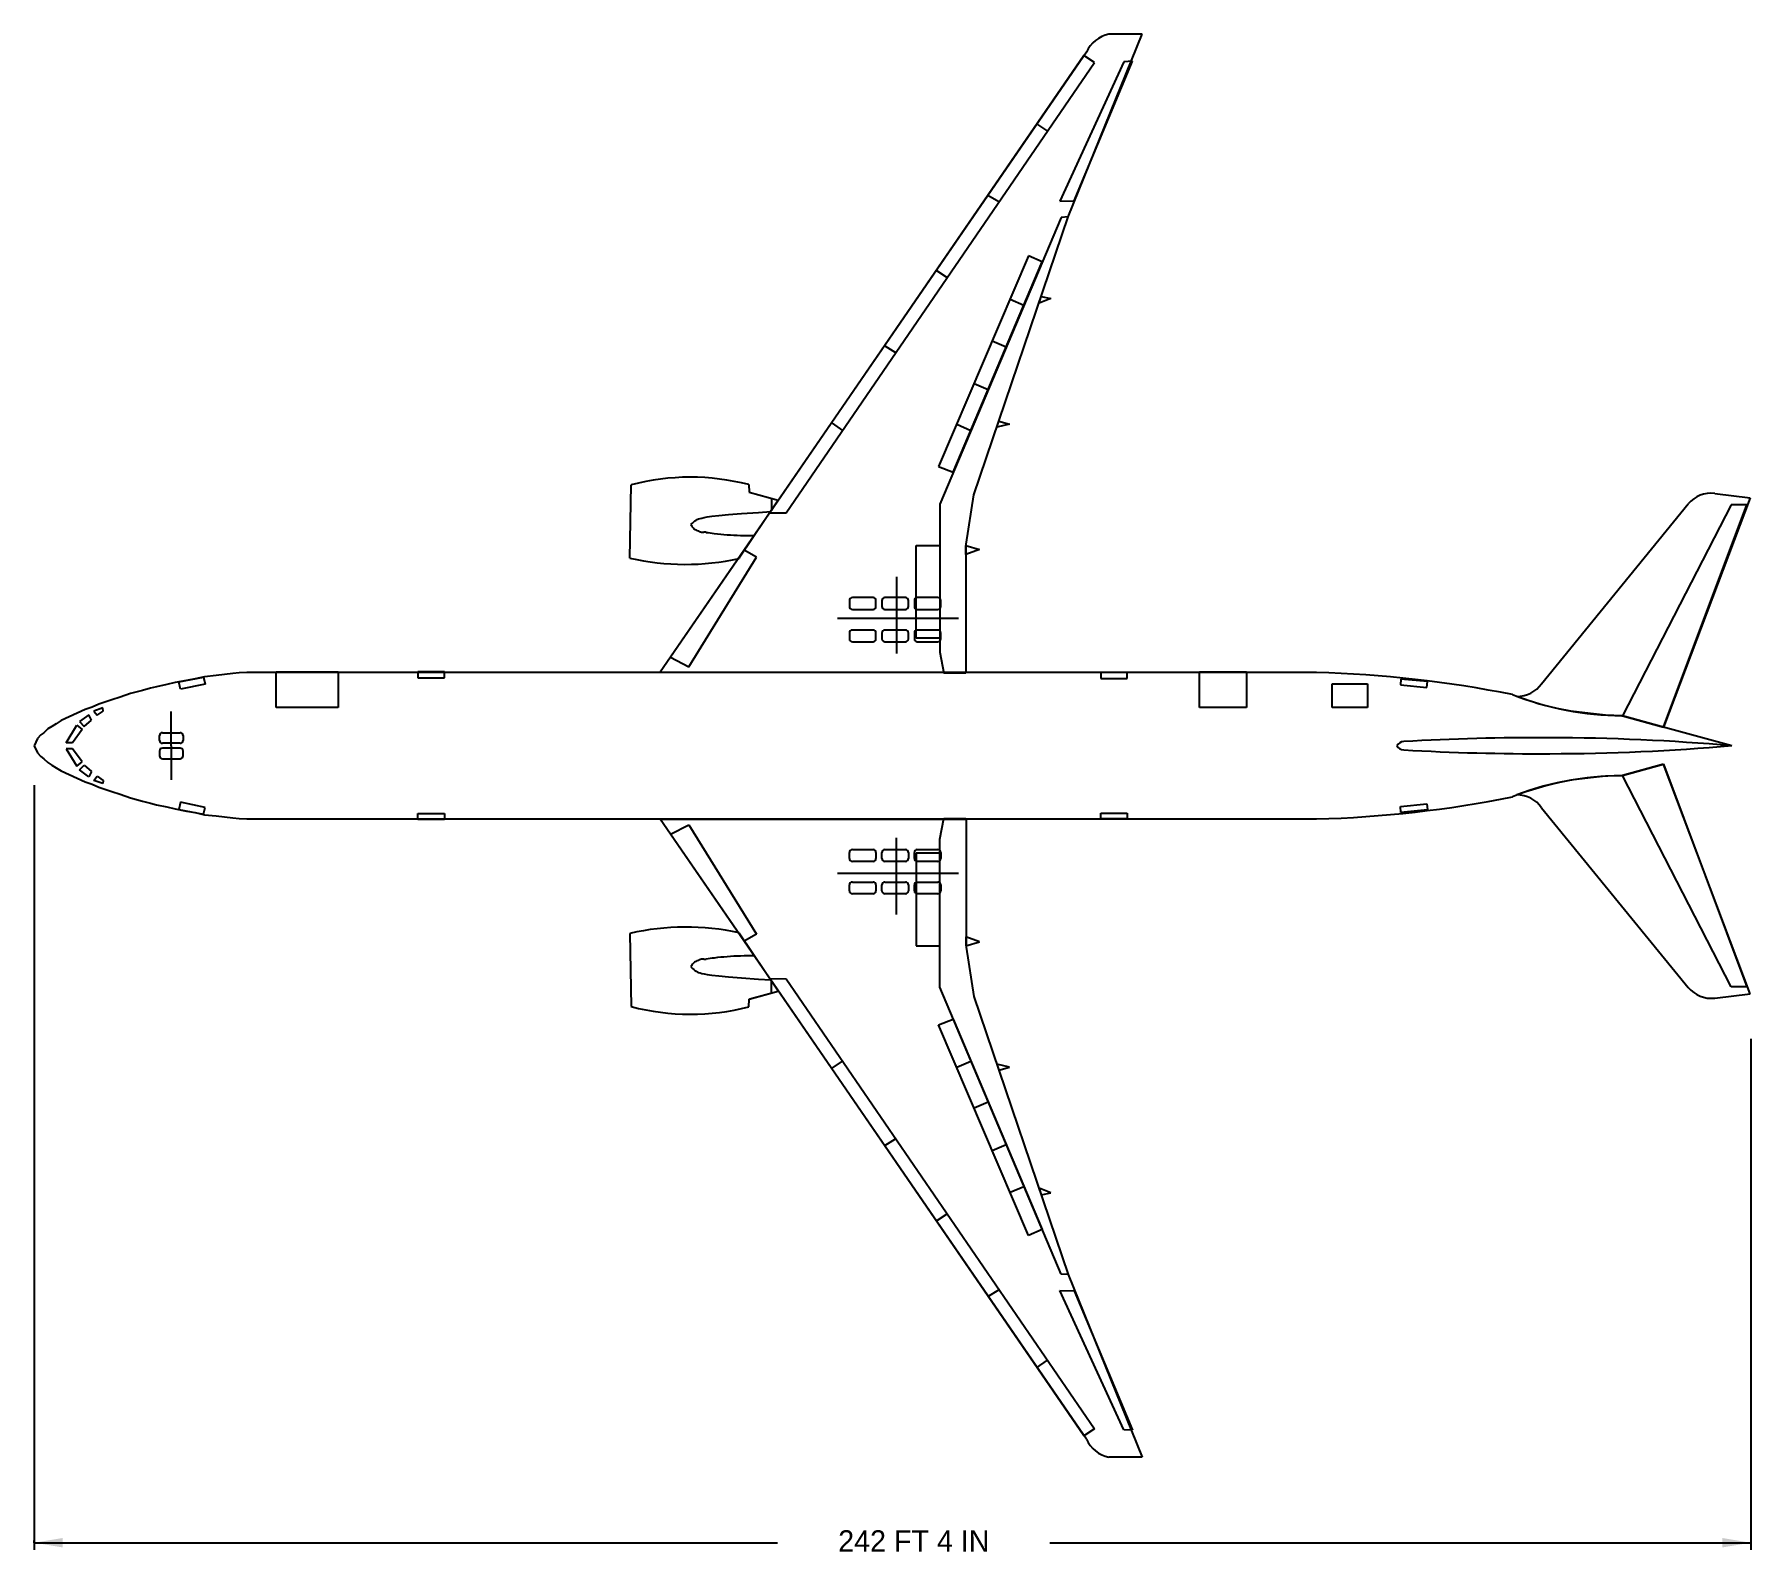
# Model space of a CAD drawing. Extents: x -3021 to 2908, y -789 to 3306.
# Drawn here: x 0 to 2908, y 734 to 3306 of the extents above; entities that cross this region are included whole.
import ezdxf
from ezdxf.enums import TextEntityAlignment as Align

# ---------------------------------------------------------------- set-up
doc = ezdxf.new("R2010")
doc.units = 0
doc.layers.get('0').update_dxf_attribs({"linetype": 'CONTINUOUS'})

msp = doc.modelspace()

# ---------------------------------------------------------------- linework, layer by layer
for p, q in [((1751.774711, 2995.976164), (1876.827015, 3305.500023)), ((1876.827015, 3305.500023), (1820.710884, 3305.500023)), ((1782.694955, 3275.161005), (1060.595821, 2224.590468)), ((1778.443947, 3269.383247), (1246.023952, 2494.471807)), ((1273.836677, 2494.808471), (1796.34576, 3257.706023)), ((1845.968194, 3259.033671), (1737.334638, 3022.944704)), ((1761.850295, 3023.614846), (1860.407201, 3260.025535)), ((1796.34576, 3257.706023), (1778.443947, 3269.383247)), ((1860.407201, 3260.025535), (1845.968194, 3259.033671)), ((1697.736791, 3153.972442), (1716.374819, 3141.494502)), ((1615.634419, 3033.157614), (1634.269859, 3021.963313)), ((1739.581425, 2995.309743), (1534.033459, 2509.404967)), ((1591.9479, 2525.197756), (1751.774711, 2995.976164)), ((1737.334638, 3022.944704), (1761.850295, 3023.614846)), ((1751.774711, 2995.976164), (1739.581425, 2995.309743)), ((1684.54444, 2930.151777), (1532.190288, 2572.991046)), ((1556.91978, 2563.413596), (1707.670677, 2919.929271)), ((1707.670677, 2919.929271), (1684.54444, 2930.151777)), ((1528.745373, 2905.148713), (1546.71148, 2893.223592)), ((1653.150006, 2856.554446), (1676.368171, 2846.679625)), ((1702.314956, 2849.835874), (1705.822307, 2861.074845)), ((1722.516748, 2857.5785), (1702.314956, 2849.835874)), ((1705.822307, 2861.074845), (1722.516748, 2857.5785)), ((1441.226905, 2777.495412), (1459.29204, 2766.136771)), ((1623.032525, 2785.95065), (1646.773618, 2775.911846)), ((1592.259352, 2713.809728), (1616.228423, 2703.674525)), ((1351.83285, 2646.542797), (1369.071534, 2634.408912)), ((1630.873135, 2639.619436), (1634.092446, 2650.029824)), ((1634.092446, 2650.029824), (1652.410607, 2644.711345)), ((1562.748217, 2644.627376), (1586.935915, 2634.399727)), ((1652.410607, 2644.711345), (1630.873135, 2639.619436)), ((1532.190288, 2572.991046), (1556.91978, 2563.413596)), ((1009.21155, 2418.010921), (1011.385458, 2541.997556)), ((1210.592325, 2542.41747), (1210.592325, 2542.41747)), ((1210.592325, 2542.41747), (1210.932946, 2529.524026)), ((1260.546638, 2516.160171), (1194.14863, 2417.657233)), ((1210.932946, 2529.524026), (1260.546638, 2516.160171)), ((1248.798954, 2518.119316), (1248.798954, 2498.180918)), ((1534.033459, 2509.404967), (1534.033459, 2258.560015)), ((1578.910173, 2441.412408), (1591.9479, 2525.197756)), ((2553.580033, 2205.033981), (2802.294299, 2509.633836)), ((2874.932987, 2508.311605), (2690.621827, 2150.48436)), ((2907.000033, 2520.250015), (2760.332702, 2131.363707)), ((2760.332702, 2131.363707), (2901.247607, 2508.364692)), ((2847.145515, 2527.634132), (2907.000033, 2520.250015)), ((2901.247607, 2508.364692), (2874.932987, 2508.311605)), ((1112.287153, 2474.809742), (1114.903712, 2477.302172)), ((1114.903712, 2477.302172), (1117.170257, 2479.319946)), ((1117.170257, 2479.319946), (1119.222073, 2480.940635)), ((1119.222073, 2480.940635), (1121.194445, 2482.241809)), ((1121.194445, 2482.241809), (1123.222657, 2483.301039)), ((1123.222657, 2483.301039), (1125.441994, 2484.195895)), ((1125.441994, 2484.195895), (1127.98774, 2485.003949)), ((1127.98774, 2485.003949), (1130.995181, 2485.802771)), ((1130.995181, 2485.802771), (1134.746507, 2486.663173)), ((1134.746507, 2486.663173), (1140.111541, 2487.628929)), ((1140.111541, 2487.628929), (1148.107012, 2488.737058)), ((1148.107012, 2488.737058), (1159.749649, 2490.024576)), ((1159.749649, 2490.024576), (1176.056181, 2491.528498)), ((1176.056181, 2491.528498), (1198.043338, 2493.285843)), ((1198.043338, 2493.285843), (1226.727848, 2495.333627)), ((1226.727848, 2495.333627), (1247.806891, 2496.709169)), ((1246.023952, 2494.471807), (1273.836677, 2494.808471)), ((1202.493371, 2431.11516), (1078.126591, 2250.105353)), ((1108.966969, 2233.801094), (1223.478547, 2419.518845)), ((1194.14863, 2417.657233), (1194.14863, 2417.105933)), ((1223.478547, 2419.518845), (1202.493371, 2431.11516)), ((1494.224604, 2282.253007), (1494.224604, 2439.374958)), ((1494.224604, 2439.374958), (1534.033459, 2439.374958)), ((1534.033459, 2439.374958), (1534.033459, 2282.253007)), ((1578.302206, 2439.209698), (1601.421321, 2432.517201)), ((1578.333282, 2423.806018), (1578.302206, 2439.209698)), ((1601.421321, 2432.517201), (1578.333282, 2423.806018)), ((1578.910173, 2224.617288), (1578.910173, 2441.412408)), ((1461, 2385.99997), (1461, 2255.99997)), ((1381, 2345.99997), (1381, 2335.99997)), ((1421, 2350.99997), (1386, 2350.99997)), ((1386, 2330.99997), (1421, 2330.99997)), ((1426, 2335.99997), (1426, 2345.99997)), ((1436, 2345.99997), (1436, 2335.99997)), ((1476, 2350.99997), (1441, 2350.99997)), ((1441, 2330.99997), (1476, 2330.99997)), ((1481, 2335.99997), (1481, 2345.99997)), ((1491, 2345.99997), (1491, 2335.99997)), ((1531, 2350.99997), (1496, 2350.99997)), ((1496, 2330.99997), (1531, 2330.99997)), ((1536, 2335.99997), (1536, 2345.99997)), ((1361, 2315.99997), (1566, 2315.99997)), ((1381, 2290.99997), (1381, 2280.99997)), ((1421, 2295.99997), (1386, 2295.99997)), ((1386, 2275.99997), (1421, 2275.99997)), ((1426, 2280.99997), (1426, 2290.99997)), ((1436, 2290.99997), (1436, 2280.99997)), ((1476, 2295.99997), (1441, 2295.99997)), ((1441, 2275.99997), (1476, 2275.99997)), ((1481, 2280.99997), (1481, 2290.99997)), ((1491, 2290.99997), (1491, 2280.99997)), ((1534.033459, 2282.253007), (1494.224604, 2282.253007)), ((1531, 2295.99997), (1496, 2295.99997)), ((1496, 2275.99997), (1531, 2275.99997)), ((1536, 2280.99997), (1536, 2290.99997)), ((1078.126591, 2250.105353), (1108.966969, 2233.801094)), ((1534.033459, 2258.560015), (1540.901059, 2223.058547)), ((257.630321, 2210.736001), (238.560956, 2207.153646)), ((244.720345, 2208.143745), (286.526261, 2216.204043)), ((272.299063, 2213.422767), (257.630321, 2210.736001)), ((288.43468, 2217.005122), (272.299063, 2213.422767)), ((286.526261, 2216.204043), (289.46001, 2204.56139)), ((308.237483, 2218.796299), (288.43468, 2217.005122)), ((322.172788, 2220.587476), (308.237483, 2218.796299)), ((336.108093, 2222.378654), (322.172788, 2220.587476)), ((347.10965, 2223.274243), (336.108093, 2222.378654)), ((360.311519, 2224.169831), (347.10965, 2223.274243)), ((373.513387, 2224.169831), (360.311519, 2224.169831)), ((1373.513387, 2224.169831), (373.513387, 2224.169831)), ((410, 2165), (410, 2225)), ((410, 2225), (515, 2225)), ((515, 2225), (515, 2165)), ((650, 2225), (650, 2215)), ((695, 2225), (650, 2225)), ((650, 2215), (695, 2215)), ((695, 2215), (695, 2225)), ((1583.513387, 2224.169831), (928.533916, 2224.169831)), ((1060.595821, 2224.590468), (1578.910173, 2224.617288)), ((1060.595821, 2224.590468), (1578.910173, 2224.617288)), ((1578.910173, 2224.169831), (1373.513387, 2224.169831)), ((1410.5, 2224.169831), (1410.5, 2224.608548)), ((1540.901059, 2223.609847), (1578.317744, 2223.609847)), ((1597.882996, 2224.169831), (1583.513387, 2224.169831)), ((2172.513387, 2224.169831), (1597.882996, 2224.169831)), ((1806.835727, 2224.169831), (1806.835727, 2214.169831)), ((1851.835727, 2224.169831), (1806.835727, 2224.169831)), ((1806.835727, 2214.169831), (1851.835727, 2214.169831)), ((1851.835727, 2214.169831), (1851.835727, 2224.169831)), ((1974.240601, 2165), (1974.240601, 2225)), ((1974.240601, 2225), (2054, 2225)), ((2054, 2225), (2054, 2165)), ((2315.442766, 2212.88983), (2314.485271, 2202.935775)), ((2360.236012, 2208.581106), (2315.442766, 2212.88983)), ((145.41444, 2182.077163), (131.479135, 2177.599219)), ((163.016931, 2188.346283), (145.41444, 2182.077163)), ((183.553171, 2193.719816), (163.016931, 2188.346283)), ((196.755039, 2197.30217), (183.553171, 2193.719816)), ((207.023159, 2199.988936), (196.755039, 2197.30217)), ((224.62565, 2203.571291), (207.023159, 2199.988936)), ((238.560956, 2207.153646), (224.62565, 2203.571291)), ((247.654093, 2195.605503), (244.720345, 2208.143745)), ((289.46001, 2204.56139), (247.654093, 2195.605503)), ((2199, 2165), (2199, 2205)), ((2199, 2205), (2259, 2205)), ((2259, 2205), (2259, 2165)), ((2314.485271, 2202.935775), (2359.278518, 2198.627051)), ((2359.278518, 2198.627051), (2360.236012, 2208.581106)), ((2534.396956, 2175.333824), (2511.961201, 2183.503123)), ((72.804165, 2155.209502), (58.868859, 2148.940381)), ((86.006033, 2161.478623), (72.804165, 2155.209502)), ((92.606967, 2152.522736), (76.47135, 2140.880083)), ((97.741027, 2165.060977), (86.006033, 2161.478623)), ((97.00759, 2143.566849), (92.606967, 2152.522736)), ((109.476021, 2170.43451), (97.741027, 2165.060977)), ((116.076955, 2164.165389), (100.674776, 2158.791857)), ((100.674776, 2158.791857), (106.542273, 2151.627147)), ((106.542273, 2151.627147), (116.810392, 2158.791857)), ((131.479135, 2177.599219), (109.476021, 2170.43451)), ((116.810392, 2158.791857), (116.076955, 2164.165389)), ((231.999982, 2100), (231.999982, 2157.81054)), ((515, 2165), (410, 2165)), ((2054, 2165), (1974.240601, 2165)), ((2259, 2165), (2199, 2165)), ((2556.583922, 2168.570928), (2534.396956, 2175.333824)), ((2579.880236, 2163.160611), (2556.583922, 2168.570928)), ((2603.17655, 2158.426583), (2579.880236, 2163.160611)), ((2636.456998, 2154.368846), (2603.17655, 2158.426583)), ((2661.972008, 2151.663687), (2636.456998, 2154.368846)), ((22.93044, 2128.341841), (16.329506, 2122.07272)), ((29.531374, 2132.819784), (22.93044, 2128.341841)), ((36.865746, 2137.297728), (29.531374, 2132.819784)), ((45.666991, 2142.67126), (36.865746, 2137.297728)), ((58.868859, 2148.940381), (45.666991, 2142.67126)), ((53.7348, 2105.056535), (72.13483, 2134.803946)), ((80.871973, 2127.446252), (64.736356, 2105.056535)), ((72.13483, 2134.803946), (80.871973, 2127.446252)), ((76.47135, 2140.880083), (84.539159, 2132.819784)), ((84.539159, 2132.819784), (97.00759, 2143.566849)), ((2690.697494, 2150.631262), (2661.972008, 2151.663687)), ((2876.209665, 2099.748043), (2689.98909, 2150.825567)), ((2690.621827, 2150.48436), (2760.332702, 2131.363707)), ((2760.332702, 2131.363707), (2690.697494, 2150.631262)), ((5.327949, 2112.221244), (0, 2100)), ((0, 2100), (5.327949, 2087.778756)), ((11.195446, 2118.490365), (5.327949, 2112.221244)), ((16.329506, 2122.07272), (11.195446, 2118.490365)), ((64.736356, 2105.056535), (53.7348, 2105.056535)), ((64.736356, 2094.943465), (53.7348, 2094.943465)), ((53.7348, 2094.943465), (72.13483, 2065.196054)), ((80.871973, 2072.553748), (64.736356, 2094.943465)), ((211.999982, 2109.07272), (211.999982, 2117.07272)), ((216.999982, 2122.07272), (246.999982, 2122.07272)), ((246.999982, 2104.07272), (216.999982, 2104.07272)), ((246.999982, 2095.92728), (216.999982, 2095.92728)), ((231.999982, 2100), (231.999982, 2042.18946)), ((251.999982, 2117.07272), (251.999982, 2109.07272)), ((5.327949, 2087.778756), (11.195446, 2081.509635)), ((11.195446, 2081.509635), (16.329506, 2077.92728)), ((16.329506, 2077.92728), (22.93044, 2071.658159)), ((22.93044, 2071.658159), (29.531374, 2067.180216)), ((29.531374, 2067.180216), (36.865746, 2062.702272)), ((72.13483, 2065.196054), (80.871973, 2072.553748)), ((76.47135, 2059.119917), (84.539159, 2067.180216)), ((84.539159, 2067.180216), (97.00759, 2056.433151)), ((211.999982, 2090.92728), (211.999982, 2082.92728)), ((216.999982, 2077.92728), (246.999982, 2077.92728)), ((251.999982, 2082.92728), (251.999982, 2090.92728)), ((2690.621827, 2049.51564), (2760.332702, 2068.636293)), ((2760.332702, 2068.636293), (2690.697494, 2049.368738)), ((2907.000033, 1679.749985), (2760.332702, 2068.636293)), ((2760.332702, 2068.636293), (2901.247607, 1691.635308)), ((36.865746, 2062.702272), (45.666991, 2057.32874)), ((45.666991, 2057.32874), (58.868859, 2051.059619)), ((58.868859, 2051.059619), (72.804165, 2044.790498)), ((72.804165, 2044.790498), (86.006033, 2038.521377)), ((92.606967, 2047.477264), (76.47135, 2059.119917)), ((86.006033, 2038.521377), (97.741027, 2034.939023)), ((97.00759, 2056.433151), (92.606967, 2047.477264)), ((100.674776, 2041.208143), (106.542273, 2048.372853)), ((116.076955, 2035.834611), (100.674776, 2041.208143)), ((106.542273, 2048.372853), (116.810392, 2041.208143)), ((116.810392, 2041.208143), (116.076955, 2035.834611)), ((2579.880236, 2036.839389), (2556.583922, 2031.429072)), ((2603.17655, 2041.573417), (2579.880236, 2036.839389)), ((2636.456998, 2045.631154), (2603.17655, 2041.573417)), ((2661.972008, 2048.336313), (2636.456998, 2045.631154)), ((2690.697494, 2049.368738), (2661.972008, 2048.336313)), ((2874.932987, 1691.688395), (2690.621827, 2049.51564)), ((0, 2032.903657), (0, 737.381182)), ((97.741027, 2034.939023), (109.476021, 2029.56549)), ((109.476021, 2029.56549), (131.479135, 2022.400781)), ((131.479135, 2022.400781), (145.41444, 2017.922837)), ((145.41444, 2017.922837), (163.016931, 2011.653717)), ((163.016931, 2011.653717), (183.553171, 2006.280184)), ((2534.396956, 2024.666176), (2511.961201, 2016.496877)), ((2556.583922, 2031.429072), (2534.396956, 2024.666176)), ((183.553171, 2006.280184), (196.755039, 2002.69783)), ((196.755039, 2002.69783), (207.023159, 2000.011064)), ((207.023159, 2000.011064), (224.62565, 1996.428709)), ((224.62565, 1996.428709), (238.560956, 1992.846354)), ((238.560956, 1992.846354), (257.630321, 1989.263999)), ((247.654093, 2004.394497), (244.720345, 1991.856255)), ((244.720345, 1991.856255), (286.526261, 1983.795957)), ((289.46001, 1995.43861), (247.654093, 2004.394497)), ((257.630321, 1989.263999), (272.299063, 1986.577233)), ((272.299063, 1986.577233), (288.43468, 1982.994878)), ((286.526261, 1983.795957), (289.46001, 1995.43861)), ((288.43468, 1982.994878), (308.237483, 1981.203701)), ((308.237483, 1981.203701), (322.172788, 1979.412524)), ((322.172788, 1979.412524), (336.108093, 1977.621346)), ((336.108093, 1977.621346), (347.10965, 1976.725757)), ((650, 1975), (650, 1985)), ((650, 1985), (695, 1985)), ((695, 1985), (695, 1975)), ((1806.835727, 1975.830169), (1806.835727, 1985.830169)), ((1806.835727, 1985.830169), (1851.835727, 1985.830169)), ((1851.835727, 1985.830169), (1851.835727, 1975.830169)), ((2314.485271, 1997.064225), (2359.278518, 2001.372949)), ((2315.442766, 1987.11017), (2314.485271, 1997.064225)), ((2360.236012, 1991.418894), (2315.442766, 1987.11017)), ((2359.278518, 2001.372949), (2360.236012, 1991.418894)), ((2553.580033, 1994.966019), (2802.294299, 1690.366164)), ((347.10965, 1976.725757), (360.311519, 1975.830169)), ((360.311519, 1975.830169), (373.513387, 1975.830169)), ((373.513387, 1975.830169), (1373.513387, 1975.830169)), ((695, 1975), (650, 1975)), ((928.533916, 1975.830169), (1583.513387, 1975.830169)), ((1782.694955, 924.838995), (1060.595821, 1975.409532)), ((1060.595821, 1975.409532), (1578.910173, 1975.382712)), ((1078.126591, 1949.894647), (1108.966969, 1966.198906)), ((1202.493371, 1768.88484), (1078.126591, 1949.894647)), ((1108.966969, 1966.198906), (1223.478547, 1780.481155)), ((1110, 1975.406975), (1110, 1975.830169)), ((1373.513387, 1975.830169), (1578.910173, 1975.830169)), ((1410.5, 1975.391452), (1410.5, 1975.830169)), ((1534.033459, 1941.439985), (1540.901059, 1976.941453)), ((1540.901059, 1976.390153), (1578.317744, 1976.390153)), ((1578.910173, 1975.382712), (1578.910173, 1758.587592)), ((1583.513387, 1975.830169), (1597.882996, 1975.830169)), ((1597.882996, 1975.830169), (2172.513387, 1975.830169)), ((1851.835727, 1975.830169), (1806.835727, 1975.830169)), ((1386, 1924.00003), (1421, 1924.00003)), ((1441, 1924.00003), (1476, 1924.00003)), ((1461, 1814.00003), (1461, 1944.00003)), ((1496, 1924.00003), (1531, 1924.00003)), ((1534.033459, 1690.595033), (1534.033459, 1941.439985)), ((1381, 1909.00003), (1381, 1919.00003)), ((1421, 1904.00003), (1386, 1904.00003)), ((1426, 1919.00003), (1426, 1909.00003)), ((1436, 1909.00003), (1436, 1919.00003)), ((1476, 1904.00003), (1441, 1904.00003)), ((1481, 1919.00003), (1481, 1909.00003)), ((1491, 1909.00003), (1491, 1919.00003)), ((1534.033459, 1917.746993), (1494.224604, 1917.746993)), ((1494.224604, 1917.746993), (1494.224604, 1760.625042)), ((1531, 1904.00003), (1496, 1904.00003)), ((1534.033459, 1760.625042), (1534.033459, 1917.746993)), ((1536, 1919.00003), (1536, 1909.00003)), ((1361, 1884.00003), (1566, 1884.00003)), ((1381, 1854.00003), (1381, 1864.00003)), ((1386, 1869.00003), (1421, 1869.00003)), ((1426, 1864.00003), (1426, 1854.00003)), ((1436, 1854.00003), (1436, 1864.00003)), ((1441, 1869.00003), (1476, 1869.00003)), ((1481, 1864.00003), (1481, 1854.00003)), ((1491, 1854.00003), (1491, 1864.00003)), ((1496, 1869.00003), (1531, 1869.00003)), ((1536, 1864.00003), (1536, 1854.00003)), ((1421, 1849.00003), (1386, 1849.00003)), ((1476, 1849.00003), (1441, 1849.00003)), ((1531, 1849.00003), (1496, 1849.00003)), ((1009.21155, 1781.989079), (1011.385458, 1658.002444)), ((1194.14863, 1782.342767), (1194.14863, 1782.894067)), ((1260.546638, 1683.839829), (1194.14863, 1782.342767)), ((1260.546638, 1683.839829), (1194.14863, 1782.342767)), ((1223.478547, 1780.481155), (1202.493371, 1768.88484)), ((1578.333282, 1776.193982), (1578.302206, 1760.790302)), ((1601.421321, 1767.482799), (1578.333282, 1776.193982)), ((1494.224604, 1760.625042), (1534.033459, 1760.625042)), ((1578.302206, 1760.790302), (1601.421321, 1767.482799)), ((1578.910173, 1758.587592), (1591.9479, 1674.802244)), ((1112.287153, 1725.190258), (1114.903712, 1722.697828)), ((1114.903712, 1722.697828), (1117.170257, 1720.680054)), ((1117.170257, 1720.680054), (1119.222073, 1719.059365)), ((1119.222073, 1719.059365), (1121.194445, 1717.758191)), ((1121.194445, 1717.758191), (1123.222657, 1716.698961)), ((1123.222657, 1716.698961), (1125.441994, 1715.804105)), ((1125.441994, 1715.804105), (1127.98774, 1714.996051)), ((1127.98774, 1714.996051), (1130.995181, 1714.197229)), ((1130.995181, 1714.197229), (1134.746507, 1713.336827)), ((1134.746507, 1713.336827), (1140.111541, 1712.371071)), ((1140.111541, 1712.371071), (1148.107012, 1711.262942)), ((1148.107012, 1711.262942), (1159.749649, 1709.975424)), ((1159.749649, 1709.975424), (1176.056181, 1708.471502)), ((1176.056181, 1708.471502), (1198.043338, 1706.714157)), ((1198.043338, 1706.714157), (1226.727848, 1704.666373)), ((1226.727848, 1704.666373), (1247.806891, 1703.290831)), ((1246.023952, 1705.528193), (1273.836677, 1705.191529)), ((1778.443947, 930.616753), (1246.023952, 1705.528193)), ((1248.798954, 1681.880684), (1248.798954, 1701.819082)), ((1273.836677, 1705.191529), (1796.34576, 942.293977)), ((1739.581425, 1204.690257), (1534.033459, 1690.595033)), ((2901.247607, 1691.635308), (2874.932987, 1691.688395)), ((1210.592325, 1657.58253), (1210.932946, 1670.475974)), ((1210.592325, 1657.58253), (1210.592325, 1657.58253)), ((1210.932946, 1670.475974), (1260.546638, 1683.839829)), ((1212.302956, 1670.844997), (1260.546638, 1683.839829)), ((1591.9479, 1674.802244), (1751.774711, 1204.023836)), ((2847.145515, 1672.365868), (2907.000033, 1679.749985)), ((1532.190288, 1627.008954), (1556.91978, 1636.586404)), ((1556.91978, 1636.586404), (1707.670677, 1280.070729)), ((1684.54444, 1269.848223), (1532.190288, 1627.008954)), ((2908, 1603.487095), (2908, 737.381182)), ((1351.83285, 1553.457203), (1369.071534, 1565.591088)), ((1562.748217, 1555.372624), (1586.935915, 1565.600273)), ((1652.410607, 1555.288655), (1630.873135, 1560.380564)), ((1630.873135, 1560.380564), (1634.092446, 1549.970176)), ((1634.092446, 1549.970176), (1652.410607, 1555.288655)), ((1592.259352, 1486.190272), (1616.228423, 1496.325475)), ((1441.226905, 1422.504588), (1459.29204, 1433.863229)), ((1623.032525, 1414.04935), (1646.773618, 1424.088154)), ((1653.150006, 1343.445554), (1676.368171, 1353.320375)), ((1722.516748, 1342.4215), (1702.314956, 1350.164126)), ((1702.314956, 1350.164126), (1705.822307, 1338.925155)), ((1705.822307, 1338.925155), (1722.516748, 1342.4215)), ((1528.745373, 1294.851287), (1546.71148, 1306.776408)), ((1707.670677, 1280.070729), (1684.54444, 1269.848223)), ((1751.774711, 1204.023836), (1739.581425, 1204.690257)), ((1751.774711, 1204.023836), (1876.827015, 894.499977)), ((1615.634419, 1166.842386), (1634.269859, 1178.036687)), ((1845.968194, 940.966329), (1737.334638, 1177.055296)), ((1737.334638, 1177.055296), (1761.850295, 1176.385154)), ((1761.850295, 1176.385154), (1860.407201, 939.974465)), ((1697.736791, 1046.027558), (1716.374819, 1058.505498)), ((1796.34576, 942.293977), (1778.443947, 930.616753)), ((1860.407201, 939.974465), (1845.968194, 940.966329)), ((1876.827015, 894.499977), (1820.710884, 894.499977))]:
    msp.add_line(p, q)
at = {"linetype": 'CONTINUOUS'}
for p, q in [((0, 749.381182), (0, 752.946115)), ((0, 749.381182), (1259.199193, 749.381182)), ((1720.773794, 749.381182), (2908, 749.381182))]:
    msp.add_line(p, q, dxfattribs=at)
for centre, radius, start, end in [((1830.536816, 3254.20056), 52.23202, 100.84314, 156.340843), ((1111.789375, 2162.459381), 392.594158, 75.423828, 104.817723), ((2841.023539, 2478.010333), 50, 82.967085, 140.767405), ((1138.486612, 2488.601917), 29.608034, 207.763655, 222.341999), ((1126.492027, 2477.671603), 13.380224, 222.341999, 244.100145), ((1152.97772, 2532.217086), 74.016036, 244.100145, 250.767484), ((1132.066658, 2472.278242), 10.534247, 250.767484, 268.501355), ((1132.748561, 2498.342639), 36.607562, 268.501355, 272.221226), ((1134.8136, 2445.102343), 16.672767, 86.708064, 92.221226), ((1134.001374, 2430.981186), 30.817264, 82.422707, 86.708064), ((1282.41376, 3546.652965), 1094.682516, 262.422707, 263.141563), ((1211.793805, 2959.510278), 503.308089, 263.141563, 268.26595), ((1216.466445, 3113.854574), 657.723099, 268.26595, 270.348135), ((1103.698922, 2830.112738), 422.795188, 257.086334, 282.352918), ((1386, 2345.99997), 5, 90, 180), ((1386, 2335.99997), 5, 180, 270), ((1421, 2345.99997), 5, 0, 90), ((1421, 2335.99997), 5, 270, 0), ((1441, 2345.99997), 5, 90, 180), ((1441, 2335.99997), 5, 180, 270), ((1476, 2345.99997), 5, 0, 90), ((1476, 2335.99997), 5, 270, 0), ((1496, 2345.99997), 5, 90, 180), ((1496, 2335.99997), 5, 180, 270), ((1531, 2345.99997), 5, 0, 90), ((1531, 2335.99997), 5, 270, 0), ((1386, 2290.99997), 5, 90, 180), ((1386, 2280.99997), 5, 180, 270), ((1421, 2290.99997), 5, 0, 90), ((1421, 2280.99997), 5, 270, 0), ((1441, 2290.99997), 5, 90, 180), ((1441, 2280.99997), 5, 180, 270), ((1476, 2290.99997), 5, 0, 90), ((1476, 2280.99997), 5, 270, 0), ((1496, 2290.99997), 5, 90, 180), ((1496, 2280.99997), 5, 180, 270), ((1531, 2290.99997), 5, 0, 90), ((1531, 2280.99997), 5, 270, 0), ((2119.293234, 268.961957), 1955.932058, 78.643628, 88.440812), ((2693.100387, 2666.056775), 515.240602, 248.520722, 269.654015), ((2512.483744, 2233.482778), 49.982387, 269.400988, 325.307183), ((216.999982, 2117.07272), 5, 90, 180), ((216.999982, 2109.07272), 5, 180, 270), ((216.999982, 2090.92728), 5, 90, 180), ((246.999982, 2117.07272), 5, 0, 90), ((246.999982, 2109.07272), 5, 270, 0), ((246.999982, 2090.92728), 5, 0, 90), ((2320.696759, 2093.334512), 13.82941, 92.578643, 151.185253), ((2320.696759, 2106.665488), 13.82941, 208.814747, 267.421357), ((2550.271652, -1997.601651), 4111.201302, 89.757044, 93.209822), ((2559.419324, -1523.096404), 3636.668531, 85.002629, 89.869464), ((2559.419324, 5723.096404), 3636.668531, 270.130536, 274.997371), ((216.999982, 2082.92728), 5, 180, 270), ((246.999982, 2082.92728), 5, 270, 0), ((2550.271652, 6197.601651), 4111.201302, 266.790178, 270.242956), ((2693.100387, 1533.943225), 515.240602, 90.345985, 111.479278), ((2119.293234, 3931.038043), 1955.932058, 271.559188, 281.356372), ((2512.483744, 1966.517222), 49.982387, 34.692817, 90.599012), ((1386, 1919.00003), 5, 90, 180), ((1421, 1919.00003), 5, 0, 90), ((1441, 1919.00003), 5, 90, 180), ((1476, 1919.00003), 5, 0, 90), ((1496, 1919.00003), 5, 90, 180), ((1531, 1919.00003), 5, 0, 90), ((1386, 1909.00003), 5, 180, 270), ((1421, 1909.00003), 5, 270, 0), ((1441, 1909.00003), 5, 180, 270), ((1476, 1909.00003), 5, 270, 0), ((1496, 1909.00003), 5, 180, 270), ((1531, 1909.00003), 5, 270, 0), ((1386, 1864.00003), 5, 90, 180), ((1421, 1864.00003), 5, 0, 90), ((1441, 1864.00003), 5, 90, 180), ((1476, 1864.00003), 5, 0, 90), ((1496, 1864.00003), 5, 90, 180), ((1531, 1864.00003), 5, 0, 90), ((1386, 1854.00003), 5, 180, 270), ((1421, 1854.00003), 5, 270, 0), ((1441, 1854.00003), 5, 180, 270), ((1476, 1854.00003), 5, 270, 0), ((1496, 1854.00003), 5, 180, 270), ((1531, 1854.00003), 5, 270, 0), ((1103.698922, 1369.887262), 422.795188, 77.647082, 102.913666), ((1138.486612, 1711.398083), 29.608034, 137.658001, 152.236345), ((1126.492027, 1722.328397), 13.380224, 115.899855, 137.658001), ((1152.97772, 1667.782914), 74.016036, 109.232516, 115.899855), ((1132.066658, 1727.721758), 10.534247, 91.498645, 109.232516), ((1132.748561, 1701.657361), 36.607562, 87.778774, 91.498645), ((1134.8136, 1754.897657), 16.672767, 267.778774, 273.291936), ((1134.001374, 1769.018814), 30.817264, 273.291936, 277.577293), ((1282.41376, 653.347035), 1094.682516, 96.858437, 97.577293), ((1211.793805, 1240.489722), 503.308089, 91.73405, 96.858437), ((1216.466445, 1086.145426), 657.723099, 89.651865, 91.73405), ((2841.023539, 1721.989667), 50, 219.232595, 277.032915), ((1111.789375, 2037.540619), 392.594158, 255.182277, 284.576172), ((1830.536816, 945.79944), 52.23202, 203.659157, 259.15686)]:
    msp.add_arc(centre, radius, start, end)
for points in [[(48, 757.381182), (48, 741.381182), (0, 749.381182)], [(2860, 757.381182), (2860, 741.381182), (2908, 749.381182)]]:
    msp.add_solid(points, dxfattribs=at)

# ---------------------------------------------------------------- texts
msp.add_text('242 FT 4 IN', height=36.305476, dxfattribs=at).set_placement((1490.16384, 752.666734), align=Align.MIDDLE)

doc.saveas('drawing.dxf')
